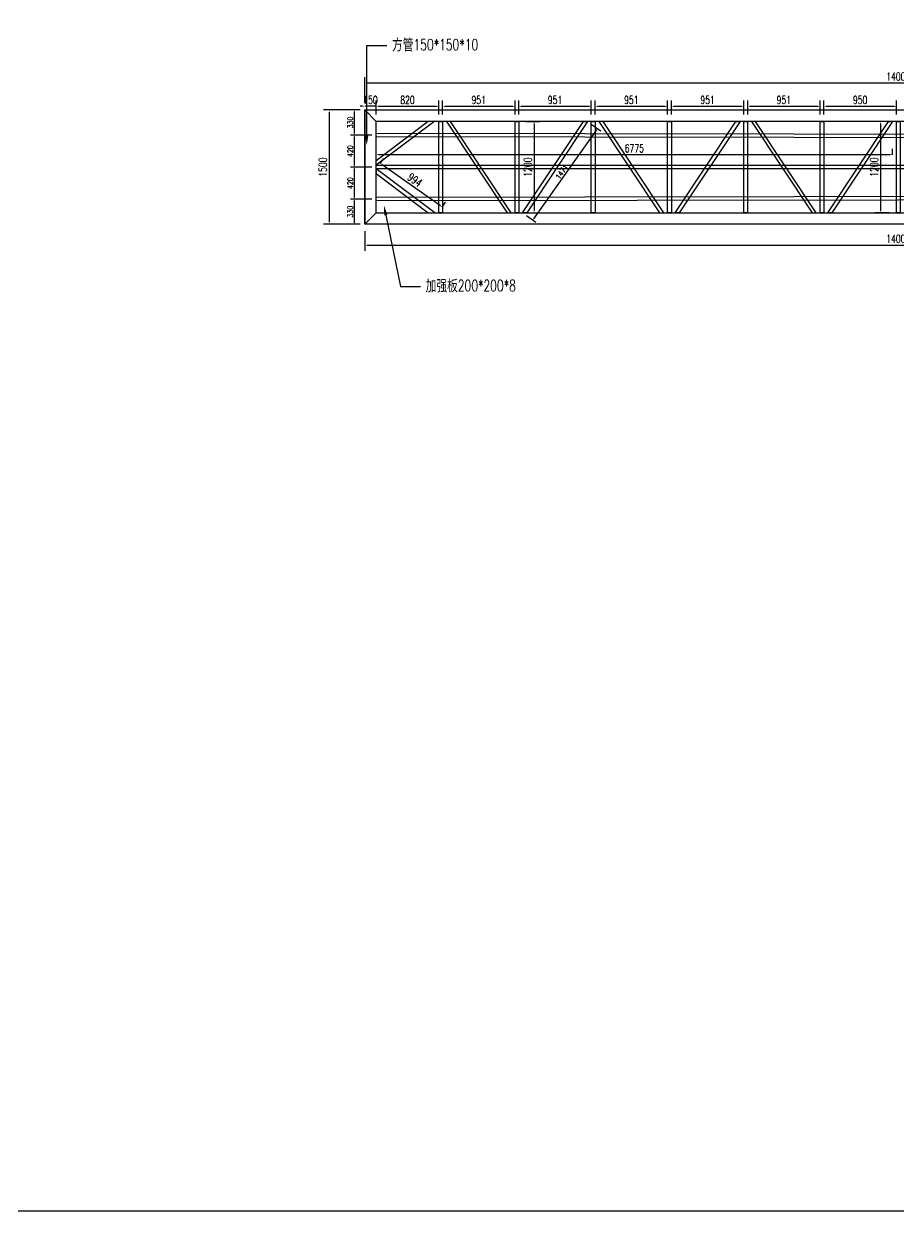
# Model space of a CAD drawing. Header units: millimetres. Extents: x -1612139 to -1300424, y 1145038 to 1536160.
# Drawn here: x -1528928 to -1517453, y 1148054 to 1163640 of the extents above; entities that cross this region are included whole.
import ezdxf
from ezdxf import colors
from ezdxf.entities.mleader import LeaderData, LeaderLine
from ezdxf.math import Vec2, Vec3

# ---------------------------------------------------------------- set-up
doc = ezdxf.new("R2010")
doc.units = ezdxf.units.MM
doc.header["$LTSCALE"] = 1000
doc.layers.get('0').update_dxf_attribs({"linetype": 'CONTINUOUS'})
doc.layers.get('DEFPOINTS').update_dxf_attribs({"linetype": 'CONTINUOUS'})
for name, color, linetype in [('W-_BOLLARD系船栓', 4, 'CONTINUOUS'), ('W-STEEL_KEEL钢龙骨', 5, 'CONTINUOUS'), ('尺寸', 6, 'CONTINUOUS'), ('方管150X150X12', 3, 'CONTINUOUS'), ('结构', 1, 'CONTINUOUS')]:
    doc.layers.add(name, color=color, linetype=linetype)
doc.layers.add('成片房屋', color=1, linetype='CONTINUOUS', lineweight=0)
doc.styles.get("Standard").update_dxf_attribs({"font": 'simplex.shx', "width": 0.7, "bigfont": 'hztxt.shx'})
doc.styles.add('STANDARD_T3', font='simplex.shx', dxfattribs={"width": 0.7, "bigfont": 'gbcbig.shx'})
doc.dimstyles.new('W&&20', dxfattribs={"dimtxt": 70, "dimasz": 20, "dimexe": 50, "dimexo": 60, "dimgap": 20, "dimtad": 1, "dimdec": 0, "dimzin": 0, "dimdsep": 46, "dimtxsty": 'STANDARD_T3', "dimcen": 0.09, "dimclrd": 1, "dimclre": 1, "dimclrt": 7, "dimazin": 2, "dimtfac": 1, "dimtdec": 0, "dimtix": 1, "dimtmove": 2, "dimatfit": 3, "dimfxl": 100, "dimtolj": 1, "dimtzin": 0, "dimarcsym": 0})
doc.dimstyles.new('W&&30', dxfattribs={"dimtxt": 105, "dimasz": 30, "dimexe": 75, "dimexo": 90, "dimgap": 30, "dimtad": 1, "dimdec": 0, "dimzin": 0, "dimdsep": 46, "dimtxsty": 'STANDARD_T3', "dimcen": 0.09, "dimclrd": 1, "dimclre": 1, "dimclrt": 7, "dimazin": 2, "dimtfac": 1, "dimtdec": 0, "dimtix": 1, "dimtmove": 2, "dimatfit": 3, "dimfxl": 100, "dimtolj": 1, "dimtzin": 0, "dimarcsym": 0})

# ---------------------------------------------------------------- blocks, each defined once
blk = doc.blocks.new('*D351')
at = {"layer": 'DEFPOINTS', "color": 0, "transparency": 16777216}
for p in [(-1522482, 1162556), (-1523433, 1162358), (-1522482, 1162358)]:
    blk.add_point(p, dxfattribs=at)
at = {"layer": '成片房屋', "color": 1, "lineweight": -2, "transparency": 16777216}
for p, q in [((-1523433, 1162448), (-1523433, 1162631)), ((-1523403, 1162556), (-1522512, 1162556)), ((-1522482, 1162448), (-1522482, 1162631))]:
    blk.add_line(p, q, dxfattribs=at)
at = {"layer": '成片房屋', "color": 1, "transparency": 16777216}
for points in [[(-1523403, 1162561), (-1523403, 1162551), (-1523433, 1162556)], [(-1522512, 1162561), (-1522512, 1162551), (-1522482, 1162556)]]:
    blk.add_solid(points, dxfattribs=at)
at = {"layer": '成片房屋', "color": 7, "transparency": 16777216, "insert": (-1522958, 1162639), "char_height": 105, "attachment_point": 5, "style": 'STANDARD_T3'}
blk.add_mtext('\\A1;951', dxfattribs=at)
blk = doc.blocks.new('*D352')
at = {"layer": 'DEFPOINTS', "color": 0, "transparency": 16777216}
for p in [(-1521481, 1162556), (-1522432, 1162358), (-1521481, 1162358)]:
    blk.add_point(p, dxfattribs=at)
at = {"layer": '成片房屋', "color": 1, "lineweight": -2, "transparency": 16777216}
for p, q in [((-1522432, 1162448), (-1522432, 1162631)), ((-1522402, 1162556), (-1521511, 1162556)), ((-1521481, 1162448), (-1521481, 1162631))]:
    blk.add_line(p, q, dxfattribs=at)
at = {"layer": '成片房屋', "color": 1, "transparency": 16777216}
for points in [[(-1522402, 1162561), (-1522402, 1162551), (-1522432, 1162556)], [(-1521511, 1162561), (-1521511, 1162551), (-1521481, 1162556)]]:
    blk.add_solid(points, dxfattribs=at)
at = {"layer": '成片房屋', "color": 7, "transparency": 16777216, "insert": (-1521957, 1162639), "char_height": 105, "attachment_point": 5, "style": 'STANDARD_T3'}
blk.add_mtext('\\A1;951', dxfattribs=at)
blk = doc.blocks.new('*D353')
at = {"layer": 'DEFPOINTS', "color": 0, "transparency": 16777216}
for p in [(-1520480, 1162556), (-1521431, 1162358), (-1520480, 1162358)]:
    blk.add_point(p, dxfattribs=at)
at = {"layer": '成片房屋', "color": 1, "lineweight": -2, "transparency": 16777216}
for p, q in [((-1521431, 1162448), (-1521431, 1162631)), ((-1521401, 1162556), (-1520510, 1162556)), ((-1520480, 1162448), (-1520480, 1162631))]:
    blk.add_line(p, q, dxfattribs=at)
at = {"layer": '成片房屋', "color": 1, "transparency": 16777216}
for points in [[(-1521401, 1162561), (-1521401, 1162551), (-1521431, 1162556)], [(-1520510, 1162561), (-1520510, 1162551), (-1520480, 1162556)]]:
    blk.add_solid(points, dxfattribs=at)
at = {"layer": '成片房屋', "color": 7, "transparency": 16777216, "insert": (-1520956, 1162639), "char_height": 105, "attachment_point": 5, "style": 'STANDARD_T3'}
blk.add_mtext('\\A1;951', dxfattribs=at)
blk = doc.blocks.new('*D354')
at = {"layer": 'DEFPOINTS', "color": 0, "transparency": 16777216}
for p in [(-1519479, 1162556), (-1520430, 1162358), (-1519479, 1162358)]:
    blk.add_point(p, dxfattribs=at)
at = {"layer": '成片房屋', "color": 1, "lineweight": -2, "transparency": 16777216}
for p, q in [((-1520430, 1162448), (-1520430, 1162631)), ((-1520400, 1162556), (-1519509, 1162556)), ((-1519479, 1162448), (-1519479, 1162631))]:
    blk.add_line(p, q, dxfattribs=at)
at = {"layer": '成片房屋', "color": 1, "transparency": 16777216}
for points in [[(-1520400, 1162561), (-1520400, 1162551), (-1520430, 1162556)], [(-1519509, 1162561), (-1519509, 1162551), (-1519479, 1162556)]]:
    blk.add_solid(points, dxfattribs=at)
at = {"layer": '成片房屋', "color": 7, "transparency": 16777216, "insert": (-1519955, 1162639), "char_height": 105, "attachment_point": 5, "style": 'STANDARD_T3'}
blk.add_mtext('\\A1;951', dxfattribs=at)
blk = doc.blocks.new('*D355')
at = {"layer": 'DEFPOINTS', "color": 0, "transparency": 16777216}
for p in [(-1518478, 1162556), (-1519429, 1162358), (-1518478, 1162358)]:
    blk.add_point(p, dxfattribs=at)
at = {"layer": '成片房屋', "color": 1, "lineweight": -2, "transparency": 16777216}
for p, q in [((-1519429, 1162448), (-1519429, 1162631)), ((-1519399, 1162556), (-1518508, 1162556)), ((-1518478, 1162448), (-1518478, 1162631))]:
    blk.add_line(p, q, dxfattribs=at)
at = {"layer": '成片房屋', "color": 1, "transparency": 16777216}
for points in [[(-1519399, 1162561), (-1519399, 1162551), (-1519429, 1162556)], [(-1518508, 1162561), (-1518508, 1162551), (-1518478, 1162556)]]:
    blk.add_solid(points, dxfattribs=at)
at = {"layer": '成片房屋', "color": 7, "transparency": 16777216, "insert": (-1518954, 1162639), "char_height": 105, "attachment_point": 5, "style": 'STANDARD_T3'}
blk.add_mtext('\\A1;951', dxfattribs=at)
blk = doc.blocks.new('*D356')
at = {"layer": 'DEFPOINTS', "color": 0, "transparency": 16777216}
for p in [(-1517478, 1162556), (-1518428, 1162358), (-1517478, 1162358)]:
    blk.add_point(p, dxfattribs=at)
at = {"layer": '成片房屋', "color": 1, "lineweight": -2, "transparency": 16777216}
for p, q in [((-1518428, 1162448), (-1518428, 1162631)), ((-1518398, 1162556), (-1517508, 1162556)), ((-1517478, 1162448), (-1517478, 1162631))]:
    blk.add_line(p, q, dxfattribs=at)
at = {"layer": '成片房屋', "color": 1, "transparency": 16777216}
for points in [[(-1518398, 1162561), (-1518398, 1162551), (-1518428, 1162556)], [(-1517508, 1162561), (-1517508, 1162551), (-1517478, 1162556)]]:
    blk.add_solid(points, dxfattribs=at)
at = {"layer": '成片房屋', "color": 7, "transparency": 16777216, "insert": (-1517953, 1162639), "char_height": 105, "attachment_point": 5, "style": 'STANDARD_T3'}
blk.add_mtext('\\A1;950', dxfattribs=at)
blk = doc.blocks.new('*D361')
at = {"layer": 'DEFPOINTS', "color": 0, "transparency": 16777216}
for p in [(-1523483, 1162556), (-1524303, 1162358), (-1523483, 1162358)]:
    blk.add_point(p, dxfattribs=at)
at = {"layer": '成片房屋', "color": 1, "lineweight": -2, "transparency": 16777216}
for p, q in [((-1524303, 1162448), (-1524303, 1162631)), ((-1524273, 1162556), (-1523513, 1162556)), ((-1523483, 1162448), (-1523483, 1162631))]:
    blk.add_line(p, q, dxfattribs=at)
at = {"layer": '成片房屋', "color": 1, "transparency": 16777216}
for points in [[(-1524273, 1162561), (-1524273, 1162551), (-1524303, 1162556)], [(-1523513, 1162561), (-1523513, 1162551), (-1523483, 1162556)]]:
    blk.add_solid(points, dxfattribs=at)
at = {"layer": '成片房屋', "color": 7, "transparency": 16777216, "insert": (-1523893, 1162639), "char_height": 105, "attachment_point": 5, "style": 'STANDARD_T3'}
blk.add_mtext('\\A1;820', dxfattribs=at)
blk = doc.blocks.new('*D295')
at = {"layer": 'DEFPOINTS', "color": 0, "transparency": 16777216}
for p in [(-1524453, 1162556), (-1524453, 1162508), (-1524303, 1162358)]:
    blk.add_point(p, dxfattribs=at)
at = {"layer": '成片房屋', "color": 1, "lineweight": -2, "transparency": 16777216}
for p, q in [((-1524483, 1162556), (-1524513, 1162556)), ((-1524453, 1162598), (-1524453, 1162631)), ((-1524303, 1162556), (-1524453, 1162556)), ((-1524303, 1162448), (-1524303, 1162631)), ((-1524273, 1162556), (-1524243, 1162556))]:
    blk.add_line(p, q, dxfattribs=at)
at = {"layer": '成片房屋', "color": 1, "transparency": 16777216}
for points in [[(-1524483, 1162561), (-1524483, 1162551), (-1524453, 1162556)], [(-1524273, 1162561), (-1524273, 1162551), (-1524303, 1162556)]]:
    blk.add_solid(points, dxfattribs=at)
at = {"layer": '成片房屋', "color": 7, "transparency": 16777216, "insert": (-1524378, 1162639), "char_height": 105, "attachment_point": 5, "style": 'STANDARD_T3'}
blk.add_mtext('\\A1;150', dxfattribs=at)
blk = doc.blocks.new('*D296')
at = {"layer": 'DEFPOINTS', "color": 0, "transparency": 16777216}
for p in [(-1524453, 1161008), (-1510453, 1161008), (-1510453, 1160734)]:
    blk.add_point(p, dxfattribs=at)
at = {"layer": '成片房屋', "color": 1, "lineweight": -2, "transparency": 16777216}
for p, q in [((-1524453, 1160918), (-1524453, 1160659)), ((-1510453, 1160918), (-1510453, 1160659)), ((-1524423, 1160734), (-1510483, 1160734))]:
    blk.add_line(p, q, dxfattribs=at)
at = {"layer": '成片房屋', "color": 1, "transparency": 16777216}
for points in [[(-1524423, 1160739), (-1524423, 1160729), (-1524453, 1160734)], [(-1510483, 1160739), (-1510483, 1160729), (-1510453, 1160734)]]:
    blk.add_solid(points, dxfattribs=at)
at = {"layer": '成片房屋', "color": 7, "transparency": 16777216, "insert": (-1517453, 1160817), "char_height": 105, "attachment_point": 5, "style": 'STANDARD_T3'}
blk.add_mtext('\\A1;14000', dxfattribs=at)
blk = doc.blocks.new('*D363')
at = {"layer": 'DEFPOINTS', "color": 0, "transparency": 16777216}
for p in [(-1522432, 1162358), (-1522432, 1161158), (-1522232, 1161158)]:
    blk.add_point(p, dxfattribs=at)
at = {"layer": '成片房屋', "color": 1, "lineweight": -2, "transparency": 16777216}
for p, q in [((-1522342, 1162358), (-1522157, 1162358)), ((-1522232, 1162328), (-1522232, 1161188)), ((-1522342, 1161158), (-1522157, 1161158))]:
    blk.add_line(p, q, dxfattribs=at)
at = {"layer": '成片房屋', "color": 1, "transparency": 16777216}
for points in [[(-1522237, 1162328), (-1522227, 1162328), (-1522232, 1162358)], [(-1522237, 1161188), (-1522227, 1161188), (-1522232, 1161158)]]:
    blk.add_solid(points, dxfattribs=at)
at = {"layer": '成片房屋', "color": 7, "transparency": 16777216, "insert": (-1522314, 1161758), "char_height": 105, "attachment_point": 5, "rotation": 90, "style": 'STANDARD_T3'}
blk.add_mtext('\\A1;1200', dxfattribs=at)
blk = doc.blocks.new('*D297')
at = {"layer": 'DEFPOINTS', "color": 0, "transparency": 16777216}
for p in [(-1524303, 1161734), (-1523492, 1161158), (-1523438, 1161235)]:
    blk.add_point(p, dxfattribs=at)
at = {"layer": '成片房屋', "color": 1, "lineweight": -2, "transparency": 16777216}
for p, q in [((-1524251, 1161807), (-1524205, 1161871)), ((-1524224, 1161793), (-1523462, 1161252)), ((-1523440, 1161232), (-1523394, 1161296))]:
    blk.add_line(p, q, dxfattribs=at)
at = {"layer": '成片房屋', "color": 1, "transparency": 16777216}
for points in [[(-1524221, 1161797), (-1524227, 1161789), (-1524249, 1161810)], [(-1523459, 1161256), (-1523465, 1161248), (-1523438, 1161235)]]:
    blk.add_solid(points, dxfattribs=at)
at = {"layer": '成片房屋', "color": 7, "transparency": 16777216, "insert": (-1523796, 1161590), "char_height": 105, "attachment_point": 5, "rotation": 324.6398, "style": 'STANDARD_T3'}
blk.add_mtext('\\A1;994', dxfattribs=at)
blk = doc.blocks.new('*D364')
at = {"layer": 'DEFPOINTS', "color": 0, "transparency": 16777216}
for p in [(-1517528, 1162358), (-1517687, 1161158), (-1517478, 1161158)]:
    blk.add_point(p, dxfattribs=at)
at = {"layer": '成片房屋', "color": 1, "lineweight": -2, "transparency": 16777216}
for p, q in [((-1517618, 1162358), (-1517762, 1162358)), ((-1517687, 1162328), (-1517687, 1161188)), ((-1517568, 1161158), (-1517762, 1161158))]:
    blk.add_line(p, q, dxfattribs=at)
at = {"layer": '成片房屋', "color": 1, "transparency": 16777216}
for points in [[(-1517692, 1162328), (-1517682, 1162328), (-1517687, 1162358)], [(-1517692, 1161188), (-1517682, 1161188), (-1517687, 1161158)]]:
    blk.add_solid(points, dxfattribs=at)
at = {"layer": '成片房屋', "color": 7, "transparency": 16777216, "insert": (-1517769, 1161758), "char_height": 105, "attachment_point": 5, "rotation": 90, "style": 'STANDARD_T3'}
blk.add_mtext('\\A1;1200', dxfattribs=at)
blk = doc.blocks.new('*D298')
at = {"layer": 'DEFPOINTS', "color": 0, "transparency": 16777216}
for p in [(-1517528, 1161922), (-1524303, 1161829), (-1517528, 1161829)]:
    blk.add_point(p, dxfattribs=at)
at = {"layer": '成片房屋', "color": 1, "lineweight": -2, "transparency": 16777216}
for p, q in [((-1524303, 1161919), (-1524303, 1161997)), ((-1524273, 1161922), (-1517558, 1161922)), ((-1517528, 1161919), (-1517528, 1161997))]:
    blk.add_line(p, q, dxfattribs=at)
at = {"layer": '成片房屋', "color": 1, "transparency": 16777216}
for points in [[(-1524273, 1161927), (-1524273, 1161917), (-1524303, 1161922)], [(-1517558, 1161927), (-1517558, 1161917), (-1517528, 1161922)]]:
    blk.add_solid(points, dxfattribs=at)
at = {"layer": '成片房屋', "color": 7, "transparency": 16777216, "insert": (-1520916, 1162004), "char_height": 105, "attachment_point": 5, "style": 'STANDARD_T3'}
blk.add_mtext('\\A1;6775', dxfattribs=at)
blk = doc.blocks.new('*D365')
at = {"layer": 'DEFPOINTS', "color": 0, "transparency": 16777216}
for p in [(-1510453, 1162863), (-1524453, 1162508), (-1510453, 1162508)]:
    blk.add_point(p, dxfattribs=at)
at = {"layer": '成片房屋', "color": 1, "lineweight": -2, "transparency": 16777216}
for p, q in [((-1524453, 1162598), (-1524453, 1162938)), ((-1524423, 1162863), (-1510483, 1162863)), ((-1510453, 1162598), (-1510453, 1162938))]:
    blk.add_line(p, q, dxfattribs=at)
at = {"layer": '成片房屋', "color": 1, "transparency": 16777216}
for points in [[(-1524423, 1162868), (-1524423, 1162858), (-1524453, 1162863)], [(-1510483, 1162868), (-1510483, 1162858), (-1510453, 1162863)]]:
    blk.add_solid(points, dxfattribs=at)
at = {"layer": '成片房屋', "color": 7, "transparency": 16777216, "insert": (-1517453, 1162946), "char_height": 105, "attachment_point": 5, "style": 'STANDARD_T3'}
blk.add_mtext('\\A1;14000', dxfattribs=at)
blk = doc.blocks.new('*D374')
at = {"layer": 'DEFPOINTS', "color": 0, "transparency": 16777216}
for p in [(-1524453, 1162508), (-1524921, 1161008), (-1524453, 1161008)]:
    blk.add_point(p, dxfattribs=at)
at = {"layer": '成片房屋', "color": 1, "lineweight": -2, "transparency": 16777216}
for p, q in [((-1524543, 1162508), (-1524996, 1162508)), ((-1524921, 1162478), (-1524921, 1161038)), ((-1524543, 1161008), (-1524996, 1161008))]:
    blk.add_line(p, q, dxfattribs=at)
at = {"layer": '成片房屋', "color": 1, "transparency": 16777216}
for points in [[(-1524926, 1162478), (-1524916, 1162478), (-1524921, 1162508)], [(-1524926, 1161038), (-1524916, 1161038), (-1524921, 1161008)]]:
    blk.add_solid(points, dxfattribs=at)
at = {"layer": '成片房屋', "color": 7, "transparency": 16777216, "insert": (-1525003, 1161758), "char_height": 105, "attachment_point": 5, "rotation": 90, "style": 'STANDARD_T3'}
blk.add_mtext('\\A1;1500', dxfattribs=at)
blk = doc.blocks.new('*D348')
at = {"layer": 'DEFPOINTS', "color": 0, "transparency": 16777216}
for p in [(-1521531, 1162358), (-1521397, 1162263), (-1522382, 1161158)]:
    blk.add_point(p, dxfattribs=at)
at = {"layer": '方管150X150X12', "color": 1, "lineweight": -2, "transparency": 16777216}
for p, q in [((-1522237, 1161080), (-1521409, 1162247)), ((-1521482, 1162323), (-1521357, 1162234)), ((-1522333, 1161123), (-1522208, 1161034))]:
    blk.add_line(p, q, dxfattribs=at)
at = {"layer": '方管150X150X12', "color": 1, "transparency": 16777216}
for points in [[(-1521412, 1162249), (-1521406, 1162245), (-1521397, 1162263)], [(-1522240, 1161082), (-1522234, 1161078), (-1522248, 1161063)]]:
    blk.add_solid(points, dxfattribs=at)
at = {"layer": '方管150X150X12', "color": 7, "transparency": 16777216, "insert": (-1521868, 1161695), "char_height": 70, "attachment_point": 5, "rotation": 54.657, "style": 'STANDARD_T3'}
blk.add_mtext('\\A1;1471', dxfattribs=at)
blk = doc.blocks.new('*D402')
at = {"layer": 'DEFPOINTS', "color": 0, "transparency": 16777216}
for p in [(-1524589, 1161338), (-1524303, 1161338), (-1524453, 1161008)]:
    blk.add_point(p, dxfattribs=at)
at = {"layer": '方管150X150X12', "color": 1, "lineweight": -2, "transparency": 16777216}
for p, q in [((-1524363, 1161338), (-1524639, 1161338)), ((-1524589, 1161028), (-1524589, 1161318)), ((-1524513, 1161008), (-1524639, 1161008))]:
    blk.add_line(p, q, dxfattribs=at)
at = {"layer": '方管150X150X12', "color": 1, "transparency": 16777216}
for points in [[(-1524592, 1161318), (-1524585, 1161318), (-1524589, 1161338)], [(-1524592, 1161028), (-1524585, 1161028), (-1524589, 1161008)]]:
    blk.add_solid(points, dxfattribs=at)
at = {"layer": '方管150X150X12', "color": 7, "transparency": 16777216, "insert": (-1524644, 1161173), "char_height": 70, "attachment_point": 5, "rotation": 90, "style": 'STANDARD_T3'}
blk.add_mtext('\\A1;330', dxfattribs=at)
blk = doc.blocks.new('*D403')
at = {"layer": 'DEFPOINTS', "color": 0, "transparency": 16777216}
for p in [(-1524589, 1161758), (-1524303, 1161758), (-1524303, 1161338)]:
    blk.add_point(p, dxfattribs=at)
at = {"layer": '方管150X150X12', "color": 1, "lineweight": -2, "transparency": 16777216}
for p, q in [((-1524363, 1161758), (-1524639, 1161758)), ((-1524589, 1161358), (-1524589, 1161738)), ((-1524363, 1161338), (-1524639, 1161338))]:
    blk.add_line(p, q, dxfattribs=at)
at = {"layer": '方管150X150X12', "color": 1, "transparency": 16777216}
for points in [[(-1524592, 1161738), (-1524585, 1161738), (-1524589, 1161758)], [(-1524592, 1161358), (-1524585, 1161358), (-1524589, 1161338)]]:
    blk.add_solid(points, dxfattribs=at)
at = {"layer": '方管150X150X12', "color": 7, "transparency": 16777216, "insert": (-1524644, 1161548), "char_height": 70, "attachment_point": 5, "rotation": 90, "style": 'STANDARD_T3'}
blk.add_mtext('\\A1;420', dxfattribs=at)
blk = doc.blocks.new('*D404')
at = {"layer": 'DEFPOINTS', "color": 0, "transparency": 16777216}
for p in [(-1524589, 1162178), (-1524303, 1162178), (-1524303, 1161758)]:
    blk.add_point(p, dxfattribs=at)
at = {"layer": '方管150X150X12', "color": 1, "lineweight": -2, "transparency": 16777216}
for p, q in [((-1524363, 1162178), (-1524639, 1162178)), ((-1524589, 1161778), (-1524589, 1162158)), ((-1524363, 1161758), (-1524639, 1161758))]:
    blk.add_line(p, q, dxfattribs=at)
at = {"layer": '方管150X150X12', "color": 1, "transparency": 16777216}
for points in [[(-1524592, 1162158), (-1524585, 1162158), (-1524589, 1162178)], [(-1524592, 1161778), (-1524585, 1161778), (-1524589, 1161758)]]:
    blk.add_solid(points, dxfattribs=at)
at = {"layer": '方管150X150X12', "color": 7, "transparency": 16777216, "insert": (-1524644, 1161968), "char_height": 70, "attachment_point": 5, "rotation": 90, "style": 'STANDARD_T3'}
blk.add_mtext('\\A1;420', dxfattribs=at)
blk = doc.blocks.new('*D405')
at = {"layer": 'DEFPOINTS', "color": 0, "transparency": 16777216}
for p in [(-1524589, 1162508), (-1524453, 1162508), (-1524303, 1162178)]:
    blk.add_point(p, dxfattribs=at)
at = {"layer": '方管150X150X12', "color": 1, "lineweight": -2, "transparency": 16777216}
for p, q in [((-1524513, 1162508), (-1524639, 1162508)), ((-1524589, 1162198), (-1524589, 1162488)), ((-1524363, 1162178), (-1524639, 1162178))]:
    blk.add_line(p, q, dxfattribs=at)
at = {"layer": '方管150X150X12', "color": 1, "transparency": 16777216}
for points in [[(-1524592, 1162488), (-1524585, 1162488), (-1524589, 1162508)], [(-1524592, 1162198), (-1524585, 1162198), (-1524589, 1162178)]]:
    blk.add_solid(points, dxfattribs=at)
at = {"layer": '方管150X150X12', "color": 7, "transparency": 16777216, "insert": (-1524644, 1162343), "char_height": 70, "attachment_point": 5, "rotation": 90, "style": 'STANDARD_T3'}
blk.add_mtext('\\A1;330', dxfattribs=at)

msp = doc.modelspace()

# ---------------------------------------------------------------- linework, layer by layer
at = {"layer": 'W-_BOLLARD系船栓'}
msp.add_lwpolyline([(-1535014.6, 1221496), (-1460921.8, 1221496), (-1460921.8, 1148053.8), (-1535014.6, 1148053.8)], close=True, dxfattribs=at)
at = {"layer": 'W-STEEL_KEEL钢龙骨', "color": 4}
for points in [[(-1524303.2, 1162203.2), (-1510603.1, 1162183.2), (-1510603.1, 1162133.2), (-1524303.2, 1162153.2)], [(-1524303.2, 1161783.2), (-1510603.2, 1161783.2), (-1510603.2, 1161733.2), (-1524303.2, 1161733.2)], [(-1524303.2, 1161363.2), (-1510603.2, 1161383.2), (-1510603.2, 1161333.2), (-1524303.2, 1161313.2)]]:
    msp.add_lwpolyline(points, close=True, dxfattribs=at)
at = {"layer": '尺寸'}
msp.add_line((-1524453.2, 1161008.2), (-1524453.2, 1162508.2), dxfattribs=at)
at = {"layer": '方管150X150X12'}
for points in [[(-1524453.2, 1162508.2), (-1510453.2, 1162508.2), (-1510453.2, 1162358.2), (-1524303.2, 1162358.2)], [(-1524453.2, 1162508.2), (-1524453.2, 1161008.2), (-1524303.2, 1161158.2), (-1524303.2, 1162358.2)], [(-1524303.2, 1161158.2), (-1510453.2, 1161158.2), (-1510453.2, 1161008.2), (-1524453.2, 1161008.2)]]:
    msp.add_lwpolyline(points, close=True, dxfattribs=at)
at = {"layer": '结构'}
for points in [[(-1523533.2, 1162359.2), (-1524303.2, 1161783.7), (-1524303.2, 1161845), (-1523619.6, 1162359.2)], [(-1523433.2, 1162358.2), (-1523433.2, 1161158.2), (-1523483.2, 1161158.2), (-1523483.2, 1162358.2)], [(-1523383.2, 1162358.2), (-1522586.3, 1161158.2), (-1522532.2, 1161158.2), (-1523329, 1162358.2)], [(-1522432.2, 1162358.2), (-1522432.2, 1161158.2), (-1522482.2, 1161158.2), (-1522482.2, 1162358.2)], [(-1521531.2, 1162358.2), (-1522328, 1161158.2), (-1522382.2, 1161158.2), (-1521585.4, 1162358.2)], [(-1521431.2, 1162358.2), (-1521431.2, 1161158.2), (-1521481.2, 1161158.2), (-1521481.2, 1162358.2)], [(-1521381.2, 1162358.2), (-1520584.3, 1161158.2), (-1520530.2, 1161158.2), (-1521327, 1162358.2)], [(-1520430.2, 1162358.2), (-1520430.2, 1161158.2), (-1520480.2, 1161158.2), (-1520480.2, 1162358.2)], [(-1519529.2, 1162358.2), (-1520326, 1161158.2), (-1520380.2, 1161158.2), (-1519583.4, 1162358.2)], [(-1519429.2, 1162358.2), (-1519429.2, 1161158.2), (-1519479.2, 1161158.2), (-1519479.2, 1162358.2)], [(-1519379.2, 1162358.2), (-1518582.3, 1161158.2), (-1518528.2, 1161158.2), (-1519325, 1162358.2)], [(-1518428.2, 1162358.2), (-1518428.2, 1161158.2), (-1518478.2, 1161158.2), (-1518478.2, 1162358.2)], [(-1517528.2, 1162358.2), (-1518325, 1161158.2), (-1518379.2, 1161158.2), (-1517582.4, 1162358.2)], [(-1517428.2, 1162358.2), (-1517428.2, 1161158.2), (-1517478.2, 1161158.2), (-1517478.2, 1162358.2)], [(-1523533.2, 1161158.2), (-1524303.2, 1161733.7), (-1524303.2, 1161672.4), (-1523619.6, 1161158.2)]]:
    msp.add_lwpolyline(points, close=True, dxfattribs=at)

# ---------------------------------------------------------------- dimensions: what is measured, and where the dimension line sits
at = {"layer": '成片房屋', "color": 1}
for base, p1, p2, picture, middle in [((-1510453.2, 1162863.4), (-1524453.2, 1162508.2), (-1510453.2, 1162508.2), '*D365', (-1517453.2, 1162945.9)), ((-1524453.2, 1162556.2), (-1524303.2, 1162358.2), (-1524453.2, 1162508.2), '*D295', (-1524378.2, 1162638.7)), ((-1523483.2, 1162556.2), (-1524303.2, 1162358.2), (-1523483.2, 1162358.2), '*D361', (-1523893.2, 1162638.7)), ((-1522482.2, 1162556.2), (-1523433.2, 1162358.2), (-1522482.2, 1162358.2), '*D351', (-1522957.7, 1162638.7)), ((-1521481.2, 1162556.2), (-1522432.2, 1162358.2), (-1521481.2, 1162358.2), '*D352', (-1521956.7, 1162638.7)), ((-1520480.2, 1162556.2), (-1521431.2, 1162358.2), (-1520480.2, 1162358.2), '*D353', (-1520955.7, 1162638.7)), ((-1519479.2, 1162556.2), (-1520430.2, 1162358.2), (-1519479.2, 1162358.2), '*D354', (-1519954.7, 1162638.7)), ((-1518478.2, 1162556.2), (-1519429.2, 1162358.2), (-1518478.2, 1162358.2), '*D355', (-1518953.7, 1162638.7)), ((-1517478.2, 1162556.2), (-1518428.2, 1162358.2), (-1517478.2, 1162358.2), '*D356', (-1517953.2, 1162638.7)), ((-1517528.2, 1161921.7), (-1524303.2, 1161828.7), (-1517528.2, 1161828.7), '*D298', (-1520915.7, 1162004.2)), ((-1510453.2, 1160734.3), (-1524453.2, 1161008.2), (-1510453.2, 1161008.2), '*D296', (-1517453.2, 1160816.8))]:
    dim = msp.add_linear_dim(base=base, p1=p1, p2=p2, dimstyle='W&&30', dxfattribs=at)
    dim.commit()
    dim.dimension.update_dxf_attribs({"geometry": picture, "text_midpoint": middle})
for base, p1, p2, picture, middle in [((-1524920.6, 1161008.2), (-1524453.2, 1162508.2), (-1524453.2, 1161008.2), '*D374', (-1525003.1, 1161758.2)), ((-1517686.9, 1161158.2), (-1517528.2, 1162358.2), (-1517478.2, 1161158.2), '*D364', (-1517769.4, 1161758.2))]:
    dim = msp.add_linear_dim(base=base, p1=p1, p2=p2, angle=90, dimstyle='W&&30', dxfattribs=at)
    dim.commit()
    dim.dimension.update_dxf_attribs({"geometry": picture, "text_midpoint": middle})
for p1, p2, distance, picture, middle in [((-1522432.2, 1162358.2), (-1522432.2, 1161158.2), 200.4, '*D363', (-1522314.3, 1161758.2)), ((-1524303.2, 1161733.7), (-1523492.2, 1161158.2), 93.9, '*D297', (-1523795.6, 1161589.8))]:
    dim = msp.add_aligned_dim(p1=p1, p2=p2, distance=distance, dimstyle='W&&30', dxfattribs=at)
    dim.commit()
    dim.dimension.update_dxf_attribs({"geometry": picture, "text_midpoint": middle})
at = {"layer": '方管150X150X12'}
for base, p1, p2, picture, middle in [((-1524588.8, 1162508.2), (-1524303.2, 1162178.2), (-1524453.2, 1162508.2), '*D405', (-1524643.8, 1162343.2)), ((-1524588.8, 1162178.2), (-1524303.2, 1161758.2), (-1524303.2, 1162178.2), '*D404', (-1524643.8, 1161968.2)), ((-1524588.8, 1161758.2), (-1524303.2, 1161338.2), (-1524303.2, 1161758.2), '*D403', (-1524643.8, 1161548.2)), ((-1524588.8, 1161338.2), (-1524453.2, 1161008.2), (-1524303.2, 1161338.2), '*D402', (-1524643.8, 1161173.2))]:
    dim = msp.add_linear_dim(base=base, p1=p1, p2=p2, angle=90, dimstyle='W&&20', dxfattribs=at)
    dim.commit()
    dim.dimension.update_dxf_attribs({"geometry": picture, "text_midpoint": middle})
dim = msp.add_aligned_dim(p1=(-1522382.2, 1161158.2), p2=(-1521531.2, 1162358.2), distance=-163.9, dimstyle='W&&20', dxfattribs=at)
dim.commit()
dim.dimension.update_dxf_attribs({"geometry": '*D348', "text_midpoint": (-1521867.8, 1161695.2)})

# ---------------------------------------------------------------- leaders
at = {"color": 3}
ml = msp.add_multileader_mtext('Standard', dxfattribs=at)
ml.set_content('{\\fSimSun|b0|i0|c134|p2;方管}150*150*10 ', color=3)
ml.set_leader_properties()
ml.build(insert=Vec2(0, 0))
ml.multileader.update_dxf_attribs({"dogleg_length": 265.4, "arrow_head_size": 132.7})
ctx = ml.context
ctx.base_point, ctx.char_height, ctx.arrow_head_size, ctx.landing_gap_size, ctx.plane_origin = Vec3(-1524162.5, 1163353.9), 147.456, 132.7, 66.4, Vec3(-1525427.9, 1170642.7)
notes = []
notes.append((ctx, [(0, (1, 1, 0), (-1524427.9, 1163353.9), (1, 0), 265.4, [(0, [(-1524427.9, 1162042.6)], 0, [])])]))
ctx.mtext.insert, ctx.mtext.flow_direction = Vec3(-1524096.1, 1163438.3), 5
ml = msp.add_multileader_mtext('Standard', dxfattribs=at)
ml.set_content('{\\fSimSun|b0|i0|c134|p2;加强板}200*200*8 ', color=3)
ml.set_leader_properties()
ml.build(insert=Vec2(0, 0))
ml.multileader.update_dxf_attribs({"dogleg_length": 265.4, "arrow_head_size": 132.7})
ctx = ml.context
ctx.base_point, ctx.char_height, ctx.arrow_head_size, ctx.landing_gap_size, ctx.plane_origin = Vec3(-1523721.1, 1160191.7), 147.456, 132.7, 66.4, Vec3(-1524039.1, 1166639.7)
notes.append((ctx, [(1, (1, 1, 0), (-1523986.5, 1160191.7), (1, 0), 265.4, [(0, [(-1524203.2, 1161258.2)], 0, [])])]))
ctx.mtext.insert, ctx.mtext.flow_direction = Vec3(-1523654.7, 1160276.5), 5
for ctx, leaders in notes:
    for number, flags, end, landing, length, lines in leaders:
        leader = LeaderData()
        leader.index, (leader.has_last_leader_line, leader.has_dogleg_vector, leader.attachment_direction) = number, flags
        leader.last_leader_point, leader.dogleg_vector, leader.dogleg_length = Vec3(end), Vec3(landing), length
        for number, points, colour, breaks in lines:
            line = LeaderLine()
            line.index, line.vertices, line.color, line.breaks = number, Vec3.list(points), colors.encode_raw_color(colour), breaks
            leader.lines.append(line)
        ctx.leaders.append(leader)

doc.saveas('drawing.dxf')
